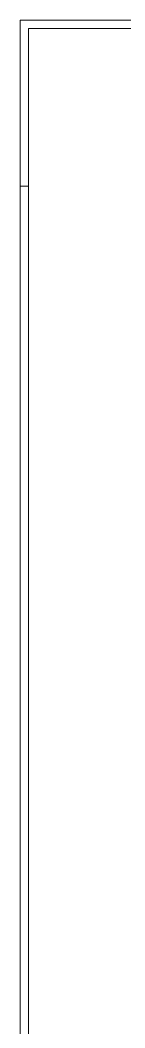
# Model space of a CAD drawing. Header units: millimetres. Extents: x -220592 to 404889, y -217665 to 38245.
# Drawn here: x 7607.16 to 7607.79, y -48128.02 to -48121.93 of the extents above; entities that cross this region are included whole.
import ezdxf

# ---------------------------------------------------------------- set-up
doc = ezdxf.new("R2010")
doc.units = ezdxf.units.MM
doc.linetypes.add('XKITLINE00', pattern=[0])
doc.layers.add('000 - 0_HIDE_OBJ_FRAMING_DEF_SUB_1', color=7, linetype='Continuous')

# ---------------------------------------------------------------- blocks, each defined once
blk = doc.blocks.new('*A13845')
at = {"layer": '000 - 0_HIDE_OBJ_FRAMING_DEF_SUB_1', "color": 7, "linetype": 'XKITLINE00', "lineweight": 0}
for p, q in [((-130.485516, 59.830765), (-130.485516, 88.290005)), ((-130.485516, 88.290005), (-128.985516, 88.290005)), ((-130.435516, 59.830765), (-130.435516, 88.23979)), ((-130.435516, 88.23979), (-129.035516, 88.23979)), ((-130.435516, 87.285705), (-130.485516, 87.285705))]:
    blk.add_line(p, q, dxfattribs=at)

msp = doc.modelspace()

# ---------------------------------------------------------------- block references
at = {"color": 7, "lineweight": 0}
msp.add_blockref('*A13845', (7737.6457, -48210.2152), dxfattribs=at)

doc.saveas('drawing.dxf')
